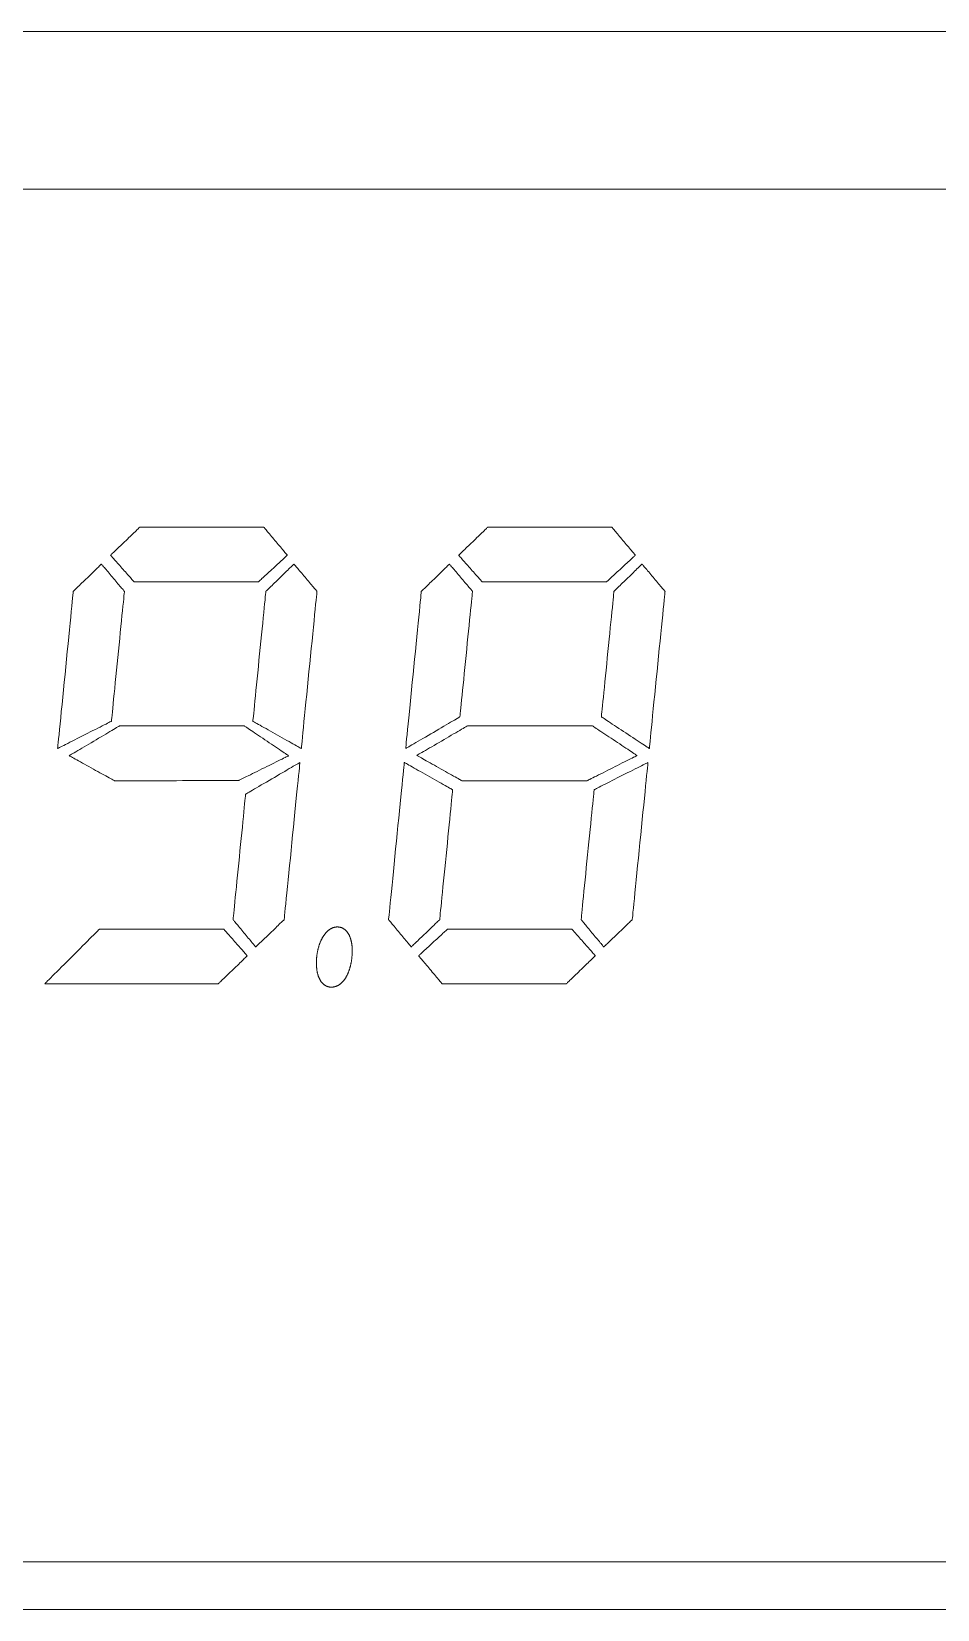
# Model space of a CAD drawing. Header units: millimetres. Extents: x -297 to 297, y -210 to 210.
# Drawn here: x -52.56 to -33.51, y -65.46 to -32.28 of the extents above; entities that cross this region are included whole.
import ezdxf

# ---------------------------------------------------------------- set-up
doc = ezdxf.new("R2010")
doc.units = ezdxf.units.MM
doc.layers.add('ASM0004_ASM_DXF_CONTINUOUS_LINE', color=7, linetype='Continuous', lineweight=18)
doc.layers.add('LAYER_1', color=7, linetype='Continuous', lineweight=18)

msp = doc.modelspace()

# ---------------------------------------------------------------- linework, layer by layer
at = {"layer": 'ASM0004_ASM_DXF_CONTINUOUS_LINE', "color": 7, "linetype": 'Continuous'}
for p, q in [((73.795, -32.275), (-69.205, -32.275)), ((-65.405, -35.591), (69.995, -35.591)), ((66.795, -64.465), (-62.205, -64.465)), ((-62.205, -65.465), (66.795, -65.465))]:
    msp.add_line(p, q, dxfattribs=at)
at = {"layer": 'LAYER_1', "color": 7}
for points in [[(-47.183, -43.29), (-47.185, -43.291), (-47.191, -43.296), (-47.2, -43.305), (-47.211, -43.316), (-47.226, -43.329), (-47.244, -43.345), (-47.264, -43.364), (-47.285, -43.384), (-47.309, -43.406), (-47.334, -43.429), (-47.361, -43.454), (-47.389, -43.48), (-47.418, -43.506), (-47.447, -43.533), (-47.476, -43.56), (-47.506, -43.588), (-47.535, -43.615), (-47.564, -43.642), (-47.593, -43.668), (-47.62, -43.693), (-47.646, -43.718), (-47.671, -43.741), (-47.694, -43.762), (-47.716, -43.782), (-47.735, -43.799), (-47.751, -43.815), (-47.765, -43.827), (-47.776, -43.838), (-47.784, -43.845), (-47.788, -43.849), (-47.79, -43.85), (-47.803, -43.85), (-47.832, -43.85), (-47.875, -43.85), (-47.931, -43.85), (-47.999, -43.85), (-48.078, -43.85), (-48.166, -43.85), (-48.264, -43.85), (-48.369, -43.85), (-48.48, -43.85), (-48.597, -43.85), (-48.718, -43.85), (-48.843, -43.85), (-48.969, -43.85), (-49.097, -43.85), (-49.225, -43.85), (-49.352, -43.85), (-49.476, -43.85), (-49.597, -43.85), (-49.714, -43.85), (-49.826, -43.85), (-49.931, -43.85), (-50.028, -43.85), (-50.117, -43.85), (-50.195, -43.85), (-50.263, -43.85), (-50.319, -43.85), (-50.362, -43.85), (-50.391, -43.85), (-50.404, -43.85), (-50.406, -43.849), (-50.409, -43.845), (-50.416, -43.838), (-50.425, -43.827), (-50.436, -43.815), (-50.45, -43.799), (-50.465, -43.782), (-50.482, -43.762), (-50.501, -43.741), (-50.522, -43.718), (-50.543, -43.693), (-50.565, -43.668), (-50.588, -43.642), (-50.612, -43.615), (-50.636, -43.588), (-50.66, -43.56), (-50.684, -43.533), (-50.708, -43.506), (-50.732, -43.48), (-50.754, -43.454), (-50.776, -43.429), (-50.797, -43.406), (-50.816, -43.384), (-50.834, -43.364), (-50.85, -43.345), (-50.864, -43.329), (-50.876, -43.316), (-50.886, -43.305), (-50.893, -43.296), (-50.898, -43.291), (-50.899, -43.29), (-50.897, -43.288), (-50.892, -43.282), (-50.883, -43.274), (-50.871, -43.262), (-50.856, -43.248), (-50.838, -43.231), (-50.819, -43.212), (-50.797, -43.191), (-50.773, -43.168), (-50.747, -43.143), (-50.721, -43.117), (-50.693, -43.09), (-50.664, -43.063), (-50.635, -43.034), (-50.605, -43.006), (-50.575, -42.977), (-50.546, -42.949), (-50.516, -42.92), (-50.488, -42.893), (-50.46, -42.866), (-50.434, -42.841), (-50.409, -42.817), (-50.386, -42.795), (-50.365, -42.774), (-50.345, -42.756), (-50.329, -42.74), (-50.315, -42.726), (-50.304, -42.715), (-50.296, -42.708), (-50.292, -42.704), (-50.29, -42.703), (-50.276, -42.703), (-50.248, -42.703), (-50.205, -42.703), (-50.149, -42.703), (-50.081, -42.703), (-50.002, -42.703), (-49.913, -42.703), (-49.816, -42.703), (-49.711, -42.703), (-49.6, -42.703), (-49.483, -42.703), (-49.362, -42.703), (-49.237, -42.703), (-49.11, -42.703), (-48.983, -42.703), (-48.855, -42.703), (-48.728, -42.703), (-48.604, -42.703), (-48.482, -42.703), (-48.365, -42.703), (-48.254, -42.703), (-48.149, -42.703), (-48.052, -42.703), (-47.963, -42.703), (-47.884, -42.703), (-47.816, -42.703), (-47.761, -42.703), (-47.718, -42.703), (-47.689, -42.703), (-47.675, -42.703), (-47.674, -42.704), (-47.67, -42.708), (-47.664, -42.715), (-47.655, -42.726), (-47.644, -42.74), (-47.63, -42.756), (-47.615, -42.774), (-47.598, -42.795), (-47.579, -42.817), (-47.559, -42.841), (-47.538, -42.866), (-47.515, -42.893), (-47.492, -42.92), (-47.469, -42.949), (-47.445, -42.977), (-47.421, -43.006), (-47.397, -43.034), (-47.373, -43.063), (-47.35, -43.09), (-47.328, -43.117), (-47.306, -43.143), (-47.285, -43.168), (-47.266, -43.191), (-47.248, -43.212), (-47.232, -43.231), (-47.218, -43.248), (-47.206, -43.262), (-47.196, -43.274), (-47.189, -43.282), (-47.185, -43.288)], [(-39.864, -43.29), (-39.866, -43.291), (-39.871, -43.296), (-39.88, -43.305), (-39.892, -43.316), (-39.907, -43.329), (-39.924, -43.345), (-39.944, -43.364), (-39.966, -43.384), (-39.99, -43.406), (-40.015, -43.429), (-40.042, -43.454), (-40.069, -43.48), (-40.098, -43.506), (-40.127, -43.533), (-40.157, -43.56), (-40.186, -43.588), (-40.216, -43.615), (-40.245, -43.642), (-40.273, -43.668), (-40.301, -43.693), (-40.327, -43.718), (-40.352, -43.741), (-40.375, -43.762), (-40.396, -43.782), (-40.415, -43.799), (-40.432, -43.815), (-40.446, -43.827), (-40.457, -43.838), (-40.464, -43.845), (-40.469, -43.849), (-40.47, -43.85), (-40.484, -43.85), (-40.513, -43.85), (-40.556, -43.85), (-40.611, -43.85), (-40.679, -43.85), (-40.758, -43.85), (-40.847, -43.85), (-40.944, -43.85), (-41.049, -43.85), (-41.16, -43.85), (-41.277, -43.85), (-41.399, -43.85), (-41.523, -43.85), (-41.65, -43.85), (-41.778, -43.85), (-41.905, -43.85), (-42.032, -43.85), (-42.157, -43.85), (-42.278, -43.85), (-42.395, -43.85), (-42.506, -43.85), (-42.611, -43.85), (-42.708, -43.85), (-42.797, -43.85), (-42.876, -43.85), (-42.944, -43.85), (-43, -43.85), (-43.043, -43.85), (-43.071, -43.85), (-43.085, -43.85), (-43.086, -43.849), (-43.09, -43.845), (-43.096, -43.838), (-43.105, -43.827), (-43.117, -43.815), (-43.13, -43.799), (-43.146, -43.782), (-43.163, -43.762), (-43.182, -43.741), (-43.202, -43.718), (-43.223, -43.693), (-43.246, -43.668), (-43.269, -43.642), (-43.293, -43.615), (-43.317, -43.588), (-43.341, -43.56), (-43.365, -43.533), (-43.389, -43.506), (-43.412, -43.48), (-43.435, -43.454), (-43.456, -43.429), (-43.477, -43.406), (-43.496, -43.384), (-43.514, -43.364), (-43.53, -43.345), (-43.545, -43.329), (-43.557, -43.316), (-43.566, -43.305), (-43.574, -43.296), (-43.578, -43.291), (-43.58, -43.29), (-43.578, -43.288), (-43.572, -43.282), (-43.563, -43.274), (-43.551, -43.262), (-43.536, -43.248), (-43.519, -43.231), (-43.499, -43.212), (-43.477, -43.191), (-43.453, -43.168), (-43.428, -43.143), (-43.401, -43.117), (-43.373, -43.09), (-43.344, -43.063), (-43.315, -43.034), (-43.285, -43.006), (-43.256, -42.977), (-43.226, -42.949), (-43.197, -42.92), (-43.168, -42.893), (-43.141, -42.866), (-43.115, -42.841), (-43.09, -42.817), (-43.066, -42.795), (-43.045, -42.774), (-43.026, -42.756), (-43.009, -42.74), (-42.995, -42.726), (-42.984, -42.715), (-42.976, -42.708), (-42.972, -42.704), (-42.97, -42.703), (-42.957, -42.703), (-42.928, -42.703), (-42.885, -42.703), (-42.829, -42.703), (-42.761, -42.703), (-42.683, -42.703), (-42.594, -42.703), (-42.497, -42.703), (-42.392, -42.703), (-42.28, -42.703), (-42.163, -42.703), (-42.042, -42.703), (-41.918, -42.703), (-41.791, -42.703), (-41.663, -42.703), (-41.535, -42.703), (-41.409, -42.703), (-41.284, -42.703), (-41.163, -42.703), (-41.046, -42.703), (-40.935, -42.703), (-40.83, -42.703), (-40.732, -42.703), (-40.644, -42.703), (-40.565, -42.703), (-40.497, -42.703), (-40.441, -42.703), (-40.398, -42.703), (-40.369, -42.703), (-40.356, -42.703), (-40.354, -42.704), (-40.351, -42.708), (-40.345, -42.715), (-40.336, -42.726), (-40.324, -42.74), (-40.311, -42.756), (-40.295, -42.774), (-40.278, -42.795), (-40.26, -42.817), (-40.239, -42.841), (-40.218, -42.866), (-40.196, -42.893), (-40.173, -42.92), (-40.149, -42.949), (-40.125, -42.977), (-40.101, -43.006), (-40.077, -43.034), (-40.054, -43.063), (-40.031, -43.09), (-40.008, -43.117), (-39.986, -43.143), (-39.966, -43.168), (-39.947, -43.191), (-39.929, -43.212), (-39.913, -43.231), (-39.899, -43.248), (-39.887, -43.262), (-39.877, -43.274), (-39.87, -43.282), (-39.865, -43.288)], [(-50.882, -46.783), (-50.885, -46.785), (-50.896, -46.79), (-50.912, -46.798), (-50.935, -46.81), (-50.963, -46.824), (-50.996, -46.841), (-51.034, -46.86), (-51.075, -46.881), (-51.12, -46.904), (-51.168, -46.928), (-51.219, -46.954), (-51.271, -46.98), (-51.326, -47.008), (-51.381, -47.035), (-51.436, -47.064), (-51.492, -47.092), (-51.548, -47.12), (-51.602, -47.148), (-51.655, -47.175), (-51.707, -47.201), (-51.756, -47.225), (-51.802, -47.249), (-51.845, -47.271), (-51.884, -47.29), (-51.919, -47.308), (-51.949, -47.323), (-51.974, -47.336), (-51.994, -47.346), (-52.007, -47.352), (-52.013, -47.356), (-52.013, -47.352), (-52.011, -47.329), (-52.007, -47.288), (-52.001, -47.228), (-51.993, -47.152), (-51.984, -47.061), (-51.974, -46.956), (-51.962, -46.839), (-51.949, -46.712), (-51.936, -46.575), (-51.921, -46.43), (-51.906, -46.279), (-51.89, -46.123), (-51.875, -45.963), (-51.858, -45.801), (-51.842, -45.638), (-51.826, -45.475), (-51.81, -45.314), (-51.794, -45.157), (-51.779, -45.005), (-51.764, -44.859), (-51.75, -44.72), (-51.738, -44.591), (-51.726, -44.472), (-51.715, -44.365), (-51.706, -44.271), (-51.698, -44.192), (-51.691, -44.128), (-51.687, -44.083), (-51.684, -44.056), (-51.683, -44.049), (-51.681, -44.047), (-51.675, -44.041), (-51.665, -44.032), (-51.653, -44.02), (-51.638, -44.005), (-51.62, -43.988), (-51.6, -43.968), (-51.578, -43.947), (-51.554, -43.924), (-51.529, -43.899), (-51.502, -43.873), (-51.474, -43.847), (-51.446, -43.819), (-51.417, -43.791), (-51.388, -43.763), (-51.359, -43.735), (-51.33, -43.707), (-51.302, -43.679), (-51.274, -43.652), (-51.248, -43.627), (-51.222, -43.602), (-51.199, -43.579), (-51.177, -43.557), (-51.157, -43.538), (-51.139, -43.521), (-51.124, -43.506), (-51.111, -43.494), (-51.102, -43.485), (-51.096, -43.479), (-51.093, -43.476), (-51.092, -43.477), (-51.088, -43.482), (-51.081, -43.49), (-51.072, -43.501), (-51.061, -43.515), (-51.047, -43.531), (-51.031, -43.549), (-51.014, -43.57), (-50.995, -43.593), (-50.974, -43.617), (-50.953, -43.642), (-50.931, -43.668), (-50.908, -43.696), (-50.884, -43.723), (-50.86, -43.752), (-50.836, -43.78), (-50.813, -43.808), (-50.789, -43.836), (-50.766, -43.863), (-50.744, -43.889), (-50.723, -43.914), (-50.703, -43.938), (-50.684, -43.96), (-50.667, -43.98), (-50.652, -43.998), (-50.638, -44.014), (-50.627, -44.027), (-50.619, -44.038), (-50.612, -44.045), (-50.609, -44.049), (-50.609, -44.051), (-50.61, -44.066), (-50.613, -44.098), (-50.618, -44.144), (-50.624, -44.205), (-50.631, -44.278), (-50.64, -44.362), (-50.649, -44.457), (-50.66, -44.56), (-50.671, -44.672), (-50.683, -44.79), (-50.695, -44.914), (-50.708, -45.043), (-50.721, -45.174), (-50.734, -45.308), (-50.748, -45.443), (-50.761, -45.578), (-50.774, -45.711), (-50.788, -45.841), (-50.8, -45.968), (-50.812, -46.09), (-50.824, -46.206), (-50.835, -46.314), (-50.845, -46.415), (-50.854, -46.505), (-50.862, -46.585), (-50.869, -46.653), (-50.874, -46.708), (-50.878, -46.749), (-50.881, -46.774)], [(-46.889, -47.356), (-46.893, -47.354), (-46.902, -47.349), (-46.917, -47.34), (-46.938, -47.329), (-46.963, -47.315), (-46.993, -47.298), (-47.026, -47.279), (-47.064, -47.258), (-47.104, -47.235), (-47.147, -47.211), (-47.193, -47.185), (-47.24, -47.159), (-47.289, -47.131), (-47.338, -47.103), (-47.388, -47.075), (-47.438, -47.047), (-47.488, -47.019), (-47.537, -46.991), (-47.585, -46.964), (-47.631, -46.938), (-47.675, -46.913), (-47.717, -46.89), (-47.756, -46.868), (-47.791, -46.848), (-47.822, -46.831), (-47.849, -46.815), (-47.872, -46.803), (-47.889, -46.793), (-47.901, -46.786), (-47.907, -46.783), (-47.907, -46.78), (-47.905, -46.761), (-47.901, -46.726), (-47.896, -46.677), (-47.89, -46.614), (-47.883, -46.539), (-47.874, -46.452), (-47.864, -46.356), (-47.854, -46.25), (-47.843, -46.137), (-47.831, -46.018), (-47.818, -45.893), (-47.805, -45.763), (-47.792, -45.631), (-47.779, -45.497), (-47.765, -45.362), (-47.752, -45.228), (-47.738, -45.095), (-47.726, -44.965), (-47.713, -44.839), (-47.701, -44.718), (-47.689, -44.604), (-47.679, -44.497), (-47.669, -44.399), (-47.66, -44.31), (-47.652, -44.232), (-47.646, -44.167), (-47.641, -44.115), (-47.637, -44.077), (-47.635, -44.055), (-47.634, -44.049), (-47.631, -44.047), (-47.625, -44.041), (-47.616, -44.032), (-47.603, -44.02), (-47.588, -44.005), (-47.57, -43.988), (-47.55, -43.968), (-47.528, -43.947), (-47.505, -43.924), (-47.479, -43.899), (-47.453, -43.873), (-47.425, -43.847), (-47.397, -43.819), (-47.368, -43.791), (-47.339, -43.763), (-47.31, -43.735), (-47.281, -43.707), (-47.253, -43.679), (-47.225, -43.652), (-47.198, -43.627), (-47.173, -43.602), (-47.149, -43.579), (-47.127, -43.557), (-47.107, -43.538), (-47.089, -43.521), (-47.074, -43.506), (-47.062, -43.494), (-47.052, -43.485), (-47.046, -43.479), (-47.044, -43.476), (-47.043, -43.477), (-47.039, -43.482), (-47.032, -43.49), (-47.023, -43.501), (-47.011, -43.515), (-46.997, -43.531), (-46.982, -43.549), (-46.964, -43.57), (-46.945, -43.593), (-46.925, -43.617), (-46.904, -43.642), (-46.881, -43.668), (-46.858, -43.696), (-46.835, -43.723), (-46.811, -43.752), (-46.787, -43.78), (-46.763, -43.808), (-46.74, -43.836), (-46.717, -43.863), (-46.695, -43.889), (-46.674, -43.914), (-46.654, -43.938), (-46.635, -43.96), (-46.618, -43.98), (-46.602, -43.998), (-46.589, -44.014), (-46.578, -44.027), (-46.569, -44.038), (-46.563, -44.045), (-46.56, -44.049), (-46.559, -44.051), (-46.561, -44.07), (-46.565, -44.108), (-46.571, -44.164), (-46.578, -44.237), (-46.587, -44.325), (-46.597, -44.427), (-46.608, -44.542), (-46.621, -44.667), (-46.634, -44.802), (-46.649, -44.946), (-46.664, -45.096), (-46.679, -45.251), (-46.695, -45.41), (-46.711, -45.572), (-46.728, -45.735), (-46.744, -45.898), (-46.76, -46.059), (-46.776, -46.217), (-46.791, -46.371), (-46.806, -46.518), (-46.82, -46.658), (-46.833, -46.79), (-46.845, -46.911), (-46.856, -47.02), (-46.866, -47.117), (-46.874, -47.199), (-46.88, -47.266), (-46.885, -47.315), (-46.888, -47.346)], [(-43.553, -46.689), (-43.556, -46.692), (-43.567, -46.698), (-43.584, -46.708), (-43.607, -46.721), (-43.635, -46.738), (-43.668, -46.757), (-43.706, -46.779), (-43.748, -46.804), (-43.794, -46.83), (-43.842, -46.858), (-43.893, -46.888), (-43.946, -46.919), (-44, -46.951), (-44.056, -46.983), (-44.112, -47.016), (-44.168, -47.049), (-44.224, -47.082), (-44.279, -47.114), (-44.333, -47.145), (-44.385, -47.175), (-44.434, -47.204), (-44.481, -47.231), (-44.524, -47.257), (-44.564, -47.28), (-44.599, -47.3), (-44.629, -47.318), (-44.655, -47.333), (-44.674, -47.344), (-44.687, -47.352), (-44.694, -47.356), (-44.694, -47.352), (-44.691, -47.329), (-44.687, -47.288), (-44.681, -47.228), (-44.674, -47.152), (-44.665, -47.061), (-44.654, -46.956), (-44.643, -46.839), (-44.63, -46.712), (-44.616, -46.575), (-44.602, -46.43), (-44.587, -46.279), (-44.571, -46.123), (-44.555, -45.963), (-44.539, -45.801), (-44.523, -45.638), (-44.506, -45.475), (-44.49, -45.314), (-44.475, -45.157), (-44.459, -45.005), (-44.445, -44.859), (-44.431, -44.72), (-44.418, -44.591), (-44.406, -44.472), (-44.395, -44.365), (-44.386, -44.271), (-44.378, -44.192), (-44.372, -44.128), (-44.367, -44.083), (-44.365, -44.056), (-44.364, -44.049), (-44.361, -44.047), (-44.355, -44.041), (-44.346, -44.032), (-44.333, -44.02), (-44.318, -44.005), (-44.3, -43.988), (-44.28, -43.968), (-44.258, -43.947), (-44.234, -43.924), (-44.209, -43.899), (-44.183, -43.873), (-44.155, -43.847), (-44.127, -43.819), (-44.098, -43.791), (-44.069, -43.763), (-44.04, -43.735), (-44.011, -43.707), (-43.982, -43.679), (-43.955, -43.652), (-43.928, -43.627), (-43.903, -43.602), (-43.879, -43.579), (-43.857, -43.557), (-43.837, -43.538), (-43.819, -43.521), (-43.804, -43.506), (-43.792, -43.494), (-43.782, -43.485), (-43.776, -43.479), (-43.774, -43.476), (-43.772, -43.477), (-43.769, -43.482), (-43.762, -43.49), (-43.753, -43.501), (-43.741, -43.515), (-43.727, -43.531), (-43.712, -43.549), (-43.694, -43.57), (-43.675, -43.593), (-43.655, -43.617), (-43.633, -43.642), (-43.611, -43.668), (-43.588, -43.696), (-43.565, -43.723), (-43.541, -43.752), (-43.517, -43.78), (-43.493, -43.808), (-43.47, -43.836), (-43.447, -43.863), (-43.425, -43.889), (-43.403, -43.914), (-43.383, -43.938), (-43.365, -43.96), (-43.348, -43.98), (-43.332, -43.998), (-43.319, -44.014), (-43.308, -44.027), (-43.299, -44.038), (-43.293, -44.045), (-43.29, -44.049), (-43.289, -44.051), (-43.291, -44.066), (-43.294, -44.096), (-43.298, -44.141), (-43.304, -44.199), (-43.311, -44.27), (-43.319, -44.351), (-43.328, -44.443), (-43.338, -44.543), (-43.349, -44.651), (-43.36, -44.765), (-43.372, -44.885), (-43.385, -45.009), (-43.398, -45.136), (-43.41, -45.265), (-43.423, -45.396), (-43.436, -45.525), (-43.449, -45.654), (-43.462, -45.78), (-43.474, -45.903), (-43.486, -46.02), (-43.497, -46.132), (-43.507, -46.237), (-43.517, -46.334), (-43.526, -46.421), (-43.534, -46.499), (-43.54, -46.564), (-43.545, -46.617), (-43.549, -46.657), (-43.552, -46.681)], [(-39.57, -47.356), (-39.573, -47.354), (-39.582, -47.348), (-39.597, -47.338), (-39.618, -47.324), (-39.643, -47.308), (-39.672, -47.288), (-39.706, -47.266), (-39.743, -47.242), (-39.783, -47.215), (-39.825, -47.187), (-39.87, -47.157), (-39.917, -47.126), (-39.965, -47.095), (-40.015, -47.062), (-40.064, -47.029), (-40.114, -46.996), (-40.163, -46.964), (-40.212, -46.932), (-40.259, -46.9), (-40.305, -46.87), (-40.349, -46.841), (-40.39, -46.814), (-40.428, -46.789), (-40.463, -46.766), (-40.494, -46.745), (-40.521, -46.727), (-40.543, -46.713), (-40.56, -46.701), (-40.572, -46.694), (-40.578, -46.69), (-40.578, -46.686), (-40.576, -46.668), (-40.573, -46.635), (-40.568, -46.587), (-40.562, -46.526), (-40.555, -46.454), (-40.546, -46.37), (-40.537, -46.277), (-40.527, -46.175), (-40.516, -46.066), (-40.504, -45.95), (-40.492, -45.83), (-40.48, -45.705), (-40.467, -45.577), (-40.454, -45.448), (-40.441, -45.317), (-40.428, -45.188), (-40.415, -45.059), (-40.403, -44.934), (-40.391, -44.812), (-40.379, -44.696), (-40.368, -44.585), (-40.358, -44.482), (-40.348, -44.387), (-40.34, -44.301), (-40.332, -44.226), (-40.326, -44.163), (-40.321, -44.113), (-40.317, -44.076), (-40.315, -44.055), (-40.314, -44.049), (-40.312, -44.047), (-40.306, -44.041), (-40.296, -44.032), (-40.284, -44.02), (-40.269, -44.005), (-40.251, -43.988), (-40.231, -43.968), (-40.209, -43.947), (-40.185, -43.924), (-40.16, -43.899), (-40.133, -43.873), (-40.106, -43.847), (-40.077, -43.819), (-40.048, -43.791), (-40.019, -43.763), (-39.99, -43.735), (-39.961, -43.707), (-39.933, -43.679), (-39.905, -43.652), (-39.879, -43.627), (-39.854, -43.602), (-39.83, -43.579), (-39.808, -43.557), (-39.788, -43.538), (-39.77, -43.521), (-39.755, -43.506), (-39.742, -43.494), (-39.733, -43.485), (-39.727, -43.479), (-39.724, -43.476), (-39.723, -43.477), (-39.719, -43.482), (-39.712, -43.49), (-39.703, -43.501), (-39.692, -43.515), (-39.678, -43.531), (-39.662, -43.549), (-39.645, -43.57), (-39.626, -43.593), (-39.606, -43.617), (-39.584, -43.642), (-39.562, -43.668), (-39.539, -43.696), (-39.515, -43.723), (-39.491, -43.752), (-39.468, -43.78), (-39.444, -43.808), (-39.42, -43.836), (-39.397, -43.863), (-39.375, -43.889), (-39.354, -43.914), (-39.334, -43.938), (-39.315, -43.96), (-39.298, -43.98), (-39.283, -43.998), (-39.27, -44.014), (-39.259, -44.027), (-39.25, -44.038), (-39.244, -44.045), (-39.24, -44.049), (-39.24, -44.051), (-39.242, -44.07), (-39.246, -44.108), (-39.251, -44.164), (-39.258, -44.237), (-39.267, -44.325), (-39.277, -44.427), (-39.289, -44.542), (-39.301, -44.667), (-39.315, -44.802), (-39.329, -44.946), (-39.344, -45.096), (-39.36, -45.251), (-39.376, -45.41), (-39.392, -45.572), (-39.408, -45.735), (-39.424, -45.898), (-39.44, -46.059), (-39.456, -46.217), (-39.472, -46.371), (-39.486, -46.518), (-39.5, -46.658), (-39.513, -46.79), (-39.525, -46.911), (-39.536, -47.02), (-39.546, -47.117), (-39.554, -47.199), (-39.561, -47.266), (-39.566, -47.315), (-39.569, -47.346)], [(-47.155, -47.509), (-47.158, -47.511), (-47.168, -47.516), (-47.183, -47.523), (-47.204, -47.534), (-47.23, -47.546), (-47.26, -47.561), (-47.294, -47.578), (-47.332, -47.597), (-47.374, -47.617), (-47.418, -47.639), (-47.464, -47.662), (-47.512, -47.686), (-47.562, -47.71), (-47.613, -47.736), (-47.664, -47.761), (-47.716, -47.786), (-47.767, -47.812), (-47.817, -47.836), (-47.867, -47.861), (-47.914, -47.884), (-47.96, -47.907), (-48.003, -47.928), (-48.043, -47.948), (-48.08, -47.966), (-48.113, -47.983), (-48.142, -47.997), (-48.166, -48.009), (-48.185, -48.018), (-48.199, -48.025), (-48.206, -48.029), (-48.209, -48.029), (-48.222, -48.029), (-48.251, -48.029), (-48.294, -48.03), (-48.349, -48.03), (-48.417, -48.03), (-48.496, -48.03), (-48.584, -48.03), (-48.681, -48.031), (-48.786, -48.031), (-48.897, -48.031), (-49.013, -48.031), (-49.134, -48.032), (-49.258, -48.032), (-49.385, -48.032), (-49.512, -48.033), (-49.64, -48.033), (-49.766, -48.033), (-49.89, -48.034), (-50.011, -48.034), (-50.128, -48.034), (-50.239, -48.035), (-50.343, -48.035), (-50.44, -48.035), (-50.529, -48.035), (-50.607, -48.035), (-50.675, -48.036), (-50.731, -48.036), (-50.773, -48.036), (-50.802, -48.036), (-50.816, -48.036), (-50.818, -48.035), (-50.825, -48.031), (-50.837, -48.025), (-50.854, -48.015), (-50.876, -48.003), (-50.902, -47.989), (-50.932, -47.972), (-50.965, -47.953), (-51.002, -47.933), (-51.041, -47.911), (-51.082, -47.889), (-51.125, -47.865), (-51.17, -47.84), (-51.215, -47.815), (-51.262, -47.789), (-51.308, -47.763), (-51.355, -47.737), (-51.401, -47.712), (-51.446, -47.687), (-51.489, -47.662), (-51.531, -47.639), (-51.571, -47.617), (-51.608, -47.596), (-51.643, -47.577), (-51.674, -47.56), (-51.701, -47.545), (-51.725, -47.532), (-51.743, -47.521), (-51.757, -47.514), (-51.766, -47.509), (-51.769, -47.507), (-51.766, -47.505), (-51.756, -47.499), (-51.74, -47.49), (-51.719, -47.478), (-51.693, -47.462), (-51.663, -47.444), (-51.628, -47.423), (-51.59, -47.401), (-51.548, -47.376), (-51.504, -47.35), (-51.457, -47.322), (-51.408, -47.293), (-51.358, -47.263), (-51.307, -47.233), (-51.255, -47.202), (-51.203, -47.171), (-51.151, -47.14), (-51.1, -47.11), (-51.051, -47.081), (-51.002, -47.052), (-50.956, -47.025), (-50.913, -46.999), (-50.872, -46.975), (-50.835, -46.953), (-50.802, -46.933), (-50.772, -46.915), (-50.748, -46.901), (-50.729, -46.89), (-50.715, -46.881), (-50.708, -46.877), (-50.705, -46.876), (-50.692, -46.876), (-50.663, -46.876), (-50.62, -46.876), (-50.564, -46.876), (-50.497, -46.876), (-50.418, -46.876), (-50.329, -46.876), (-50.232, -46.876), (-50.127, -46.876), (-50.016, -46.876), (-49.899, -46.876), (-49.778, -46.876), (-49.654, -46.876), (-49.527, -46.876), (-49.399, -46.876), (-49.272, -46.876), (-49.145, -46.876), (-49.021, -46.876), (-48.9, -46.876), (-48.783, -46.876), (-48.672, -46.876), (-48.567, -46.876), (-48.47, -46.876), (-48.381, -46.876), (-48.302, -46.876), (-48.235, -46.876), (-48.179, -46.876), (-48.136, -46.876), (-48.107, -46.876), (-48.094, -46.876), (-48.091, -46.877), (-48.085, -46.882), (-48.073, -46.89), (-48.056, -46.901), (-48.034, -46.916), (-48.008, -46.933), (-47.979, -46.953), (-47.946, -46.975), (-47.91, -46.999), (-47.872, -47.025), (-47.831, -47.053), (-47.789, -47.081), (-47.745, -47.111), (-47.7, -47.141), (-47.654, -47.172), (-47.608, -47.203), (-47.563, -47.234), (-47.518, -47.264), (-47.473, -47.294), (-47.43, -47.323), (-47.389, -47.351), (-47.35, -47.378), (-47.313, -47.403), (-47.279, -47.425), (-47.248, -47.446), (-47.221, -47.464), (-47.198, -47.48), (-47.18, -47.492), (-47.166, -47.502), (-47.158, -47.507)], [(-39.826, -47.503), (-39.83, -47.504), (-39.839, -47.509), (-39.855, -47.517), (-39.876, -47.528), (-39.902, -47.541), (-39.932, -47.556), (-39.967, -47.574), (-40.005, -47.593), (-40.047, -47.614), (-40.091, -47.636), (-40.138, -47.66), (-40.187, -47.685), (-40.237, -47.71), (-40.288, -47.736), (-40.34, -47.762), (-40.392, -47.788), (-40.443, -47.814), (-40.494, -47.84), (-40.544, -47.865), (-40.592, -47.889), (-40.638, -47.912), (-40.681, -47.934), (-40.722, -47.955), (-40.759, -47.973), (-40.792, -47.99), (-40.822, -48.005), (-40.846, -48.017), (-40.865, -48.027), (-40.879, -48.034), (-40.886, -48.037), (-40.889, -48.038), (-40.902, -48.038), (-40.931, -48.038), (-40.974, -48.038), (-41.03, -48.038), (-41.098, -48.038), (-41.177, -48.038), (-41.265, -48.038), (-41.362, -48.038), (-41.467, -48.038), (-41.579, -48.038), (-41.696, -48.038), (-41.817, -48.038), (-41.941, -48.038), (-42.068, -48.038), (-42.196, -48.038), (-42.324, -48.038), (-42.45, -48.038), (-42.575, -48.038), (-42.696, -48.038), (-42.813, -48.038), (-42.925, -48.038), (-43.029, -48.038), (-43.127, -48.038), (-43.215, -48.038), (-43.294, -48.038), (-43.362, -48.038), (-43.418, -48.038), (-43.461, -48.038), (-43.49, -48.038), (-43.503, -48.038), (-43.505, -48.037), (-43.512, -48.034), (-43.524, -48.027), (-43.542, -48.017), (-43.564, -48.005), (-43.59, -47.99), (-43.62, -47.973), (-43.653, -47.954), (-43.69, -47.934), (-43.729, -47.912), (-43.77, -47.888), (-43.813, -47.864), (-43.858, -47.839), (-43.904, -47.813), (-43.95, -47.787), (-43.997, -47.761), (-44.043, -47.734), (-44.089, -47.708), (-44.134, -47.683), (-44.178, -47.658), (-44.22, -47.635), (-44.26, -47.612), (-44.298, -47.591), (-44.332, -47.572), (-44.363, -47.554), (-44.391, -47.539), (-44.414, -47.526), (-44.433, -47.515), (-44.447, -47.507), (-44.456, -47.502), (-44.459, -47.501), (-44.455, -47.499), (-44.445, -47.493), (-44.43, -47.484), (-44.409, -47.471), (-44.382, -47.456), (-44.352, -47.438), (-44.317, -47.418), (-44.278, -47.395), (-44.236, -47.371), (-44.191, -47.345), (-44.144, -47.317), (-44.095, -47.289), (-44.045, -47.259), (-43.993, -47.229), (-43.941, -47.198), (-43.888, -47.168), (-43.836, -47.138), (-43.785, -47.108), (-43.735, -47.078), (-43.686, -47.05), (-43.64, -47.023), (-43.596, -46.998), (-43.555, -46.974), (-43.518, -46.952), (-43.484, -46.932), (-43.455, -46.915), (-43.43, -46.901), (-43.411, -46.889), (-43.397, -46.881), (-43.39, -46.877), (-43.387, -46.876), (-43.374, -46.876), (-43.345, -46.876), (-43.302, -46.876), (-43.246, -46.876), (-43.178, -46.876), (-43.099, -46.876), (-43.011, -46.876), (-42.913, -46.876), (-42.809, -46.876), (-42.697, -46.876), (-42.58, -46.876), (-42.459, -46.876), (-42.334, -46.876), (-42.208, -46.876), (-42.08, -46.876), (-41.952, -46.876), (-41.825, -46.876), (-41.701, -46.876), (-41.58, -46.876), (-41.463, -46.876), (-41.351, -46.876), (-41.246, -46.876), (-41.149, -46.876), (-41.061, -46.876), (-40.982, -46.876), (-40.914, -46.876), (-40.858, -46.876), (-40.815, -46.876), (-40.786, -46.876), (-40.773, -46.876), (-40.771, -46.877), (-40.764, -46.881), (-40.752, -46.889), (-40.735, -46.901), (-40.713, -46.915), (-40.687, -46.932), (-40.657, -46.952), (-40.624, -46.974), (-40.588, -46.998), (-40.549, -47.024), (-40.508, -47.051), (-40.465, -47.079), (-40.421, -47.109), (-40.376, -47.139), (-40.33, -47.169), (-40.284, -47.2), (-40.238, -47.23), (-40.192, -47.26), (-40.147, -47.29), (-40.104, -47.319), (-40.062, -47.346), (-40.023, -47.372), (-39.986, -47.397), (-39.952, -47.42), (-39.921, -47.44), (-39.893, -47.458), (-39.87, -47.474), (-39.852, -47.486), (-39.838, -47.495), (-39.829, -47.501)], [(-47.249, -50.956), (-47.251, -50.958), (-47.256, -50.963), (-47.265, -50.972), (-47.277, -50.983), (-47.292, -50.997), (-47.31, -51.014), (-47.33, -51.033), (-47.352, -51.054), (-47.375, -51.077), (-47.401, -51.101), (-47.427, -51.127), (-47.455, -51.153), (-47.484, -51.181), (-47.513, -51.209), (-47.542, -51.237), (-47.572, -51.265), (-47.601, -51.293), (-47.63, -51.321), (-47.658, -51.348), (-47.686, -51.374), (-47.711, -51.399), (-47.736, -51.422), (-47.759, -51.444), (-47.779, -51.464), (-47.798, -51.481), (-47.814, -51.497), (-47.827, -51.509), (-47.837, -51.519), (-47.844, -51.526), (-47.848, -51.529), (-47.848, -51.529), (-47.852, -51.525), (-47.858, -51.517), (-47.866, -51.507), (-47.877, -51.494), (-47.89, -51.478), (-47.905, -51.46), (-47.922, -51.44), (-47.941, -51.418), (-47.96, -51.394), (-47.981, -51.369), (-48.003, -51.342), (-48.025, -51.315), (-48.048, -51.288), (-48.072, -51.26), (-48.095, -51.231), (-48.119, -51.203), (-48.142, -51.175), (-48.164, -51.148), (-48.186, -51.122), (-48.207, -51.096), (-48.227, -51.072), (-48.246, -51.05), (-48.263, -51.029), (-48.278, -51.011), (-48.292, -50.994), (-48.303, -50.981), (-48.312, -50.97), (-48.319, -50.962), (-48.323, -50.957), (-48.324, -50.956), (-48.323, -50.944), (-48.32, -50.916), (-48.316, -50.874), (-48.31, -50.819), (-48.303, -50.751), (-48.295, -50.671), (-48.286, -50.582), (-48.277, -50.483), (-48.266, -50.377), (-48.255, -50.264), (-48.243, -50.145), (-48.23, -50.022), (-48.218, -49.895), (-48.205, -49.766), (-48.192, -49.636), (-48.179, -49.506), (-48.166, -49.377), (-48.153, -49.25), (-48.141, -49.127), (-48.129, -49.008), (-48.118, -48.895), (-48.107, -48.789), (-48.098, -48.69), (-48.089, -48.601), (-48.081, -48.521), (-48.074, -48.453), (-48.068, -48.398), (-48.064, -48.355), (-48.061, -48.328), (-48.06, -48.316), (-48.058, -48.315), (-48.049, -48.309), (-48.033, -48.3), (-48.011, -48.287), (-47.984, -48.271), (-47.951, -48.252), (-47.914, -48.231), (-47.873, -48.207), (-47.829, -48.181), (-47.781, -48.153), (-47.73, -48.123), (-47.678, -48.093), (-47.623, -48.061), (-47.568, -48.029), (-47.512, -47.996), (-47.456, -47.963), (-47.4, -47.93), (-47.344, -47.898), (-47.29, -47.867), (-47.238, -47.836), (-47.188, -47.807), (-47.141, -47.779), (-47.097, -47.754), (-47.057, -47.73), (-47.021, -47.709), (-46.989, -47.691), (-46.963, -47.675), (-46.942, -47.663), (-46.928, -47.655), (-46.92, -47.65), (-46.919, -47.651), (-46.921, -47.67), (-46.925, -47.708), (-46.93, -47.764), (-46.937, -47.837), (-46.946, -47.925), (-46.956, -48.027), (-46.968, -48.142), (-46.98, -48.267), (-46.994, -48.402), (-47.008, -48.546), (-47.023, -48.696), (-47.039, -48.851), (-47.055, -49.01), (-47.071, -49.172), (-47.087, -49.335), (-47.103, -49.498), (-47.119, -49.659), (-47.135, -49.817), (-47.151, -49.97), (-47.165, -50.118), (-47.179, -50.258), (-47.192, -50.389), (-47.204, -50.511), (-47.215, -50.62), (-47.225, -50.717), (-47.233, -50.799), (-47.24, -50.866), (-47.245, -50.915), (-47.248, -50.945)], [(-43.979, -50.956), (-43.981, -50.958), (-43.986, -50.963), (-43.995, -50.972), (-44.007, -50.983), (-44.022, -50.997), (-44.04, -51.014), (-44.059, -51.033), (-44.081, -51.054), (-44.105, -51.077), (-44.131, -51.101), (-44.157, -51.127), (-44.185, -51.153), (-44.214, -51.181), (-44.243, -51.209), (-44.272, -51.237), (-44.302, -51.265), (-44.331, -51.293), (-44.36, -51.321), (-44.388, -51.348), (-44.415, -51.374), (-44.441, -51.399), (-44.466, -51.422), (-44.488, -51.444), (-44.509, -51.464), (-44.528, -51.481), (-44.544, -51.497), (-44.557, -51.509), (-44.567, -51.519), (-44.574, -51.526), (-44.577, -51.529), (-44.578, -51.529), (-44.581, -51.525), (-44.587, -51.517), (-44.596, -51.507), (-44.607, -51.494), (-44.62, -51.478), (-44.635, -51.46), (-44.652, -51.44), (-44.67, -51.418), (-44.69, -51.394), (-44.711, -51.369), (-44.733, -51.342), (-44.755, -51.315), (-44.778, -51.288), (-44.802, -51.26), (-44.825, -51.231), (-44.848, -51.203), (-44.872, -51.175), (-44.894, -51.148), (-44.916, -51.122), (-44.937, -51.096), (-44.957, -51.072), (-44.976, -51.05), (-44.993, -51.029), (-45.008, -51.011), (-45.022, -50.994), (-45.033, -50.981), (-45.042, -50.97), (-45.049, -50.962), (-45.053, -50.957), (-45.054, -50.955), (-45.052, -50.941), (-45.049, -50.906), (-45.043, -50.854), (-45.036, -50.784), (-45.028, -50.699), (-45.018, -50.599), (-45.007, -50.487), (-44.995, -50.364), (-44.981, -50.231), (-44.967, -50.089), (-44.952, -49.94), (-44.937, -49.786), (-44.921, -49.627), (-44.905, -49.466), (-44.889, -49.303), (-44.872, -49.14), (-44.856, -48.978), (-44.84, -48.82), (-44.825, -48.665), (-44.81, -48.516), (-44.796, -48.375), (-44.783, -48.241), (-44.77, -48.118), (-44.759, -48.006), (-44.749, -47.907), (-44.741, -47.821), (-44.734, -47.752), (-44.728, -47.699), (-44.725, -47.664), (-44.723, -47.65), (-44.721, -47.651), (-44.713, -47.655), (-44.699, -47.663), (-44.68, -47.674), (-44.655, -47.688), (-44.626, -47.704), (-44.593, -47.723), (-44.557, -47.743), (-44.517, -47.766), (-44.474, -47.79), (-44.429, -47.815), (-44.383, -47.841), (-44.334, -47.869), (-44.285, -47.897), (-44.235, -47.925), (-44.185, -47.953), (-44.135, -47.981), (-44.085, -48.009), (-44.037, -48.036), (-43.991, -48.062), (-43.946, -48.087), (-43.904, -48.111), (-43.865, -48.133), (-43.829, -48.153), (-43.797, -48.172), (-43.769, -48.187), (-43.745, -48.2), (-43.727, -48.211), (-43.714, -48.218), (-43.707, -48.222), (-43.706, -48.224), (-43.708, -48.24), (-43.711, -48.271), (-43.715, -48.318), (-43.721, -48.378), (-43.729, -48.451), (-43.737, -48.535), (-43.746, -48.63), (-43.757, -48.733), (-43.768, -48.845), (-43.78, -48.963), (-43.792, -49.088), (-43.805, -49.216), (-43.818, -49.348), (-43.832, -49.482), (-43.845, -49.616), (-43.858, -49.751), (-43.872, -49.884), (-43.885, -50.014), (-43.897, -50.141), (-43.91, -50.263), (-43.921, -50.379), (-43.932, -50.488), (-43.942, -50.588), (-43.951, -50.679), (-43.959, -50.758), (-43.966, -50.826), (-43.971, -50.881), (-43.975, -50.922), (-43.978, -50.947)], [(-39.929, -50.956), (-39.931, -50.958), (-39.937, -50.963), (-39.946, -50.972), (-39.958, -50.983), (-39.973, -50.997), (-39.99, -51.014), (-40.01, -51.033), (-40.032, -51.054), (-40.056, -51.077), (-40.081, -51.101), (-40.108, -51.127), (-40.136, -51.153), (-40.164, -51.181), (-40.194, -51.209), (-40.223, -51.237), (-40.253, -51.265), (-40.282, -51.293), (-40.311, -51.321), (-40.339, -51.348), (-40.366, -51.374), (-40.392, -51.399), (-40.416, -51.422), (-40.439, -51.444), (-40.46, -51.464), (-40.478, -51.481), (-40.494, -51.497), (-40.508, -51.509), (-40.518, -51.519), (-40.525, -51.526), (-40.528, -51.529), (-40.529, -51.529), (-40.532, -51.525), (-40.538, -51.517), (-40.547, -51.507), (-40.558, -51.494), (-40.571, -51.478), (-40.586, -51.46), (-40.603, -51.44), (-40.621, -51.418), (-40.641, -51.394), (-40.662, -51.369), (-40.683, -51.342), (-40.706, -51.315), (-40.729, -51.288), (-40.752, -51.26), (-40.776, -51.231), (-40.799, -51.203), (-40.822, -51.175), (-40.845, -51.148), (-40.867, -51.122), (-40.888, -51.096), (-40.908, -51.072), (-40.926, -51.05), (-40.943, -51.029), (-40.959, -51.011), (-40.972, -50.994), (-40.984, -50.981), (-40.993, -50.97), (-40.999, -50.962), (-41.003, -50.957), (-41.004, -50.956), (-41.003, -50.943), (-41, -50.915), (-40.996, -50.871), (-40.99, -50.814), (-40.983, -50.743), (-40.975, -50.661), (-40.966, -50.569), (-40.955, -50.467), (-40.944, -50.356), (-40.933, -50.239), (-40.92, -50.116), (-40.908, -49.989), (-40.895, -49.857), (-40.881, -49.724), (-40.868, -49.589), (-40.854, -49.455), (-40.841, -49.321), (-40.828, -49.19), (-40.815, -49.062), (-40.803, -48.939), (-40.791, -48.822), (-40.78, -48.712), (-40.77, -48.61), (-40.761, -48.517), (-40.753, -48.435), (-40.746, -48.365), (-40.74, -48.307), (-40.735, -48.264), (-40.733, -48.235), (-40.731, -48.223), (-40.729, -48.222), (-40.72, -48.217), (-40.704, -48.209), (-40.683, -48.198), (-40.656, -48.184), (-40.623, -48.168), (-40.587, -48.149), (-40.546, -48.129), (-40.502, -48.106), (-40.454, -48.082), (-40.404, -48.057), (-40.352, -48.031), (-40.298, -48.003), (-40.243, -47.976), (-40.188, -47.947), (-40.132, -47.919), (-40.076, -47.891), (-40.021, -47.863), (-39.968, -47.836), (-39.916, -47.81), (-39.867, -47.785), (-39.82, -47.761), (-39.776, -47.739), (-39.736, -47.719), (-39.7, -47.701), (-39.669, -47.685), (-39.643, -47.672), (-39.623, -47.661), (-39.608, -47.654), (-39.601, -47.65), (-39.599, -47.651), (-39.601, -47.67), (-39.605, -47.708), (-39.611, -47.764), (-39.618, -47.837), (-39.627, -47.925), (-39.637, -48.027), (-39.648, -48.142), (-39.661, -48.267), (-39.674, -48.402), (-39.689, -48.546), (-39.704, -48.696), (-39.719, -48.851), (-39.735, -49.01), (-39.751, -49.172), (-39.768, -49.335), (-39.784, -49.498), (-39.8, -49.659), (-39.816, -49.817), (-39.831, -49.97), (-39.846, -50.118), (-39.86, -50.258), (-39.873, -50.389), (-39.885, -50.511), (-39.896, -50.62), (-39.906, -50.717), (-39.914, -50.799), (-39.92, -50.866), (-39.925, -50.915), (-39.928, -50.945)], [(-46.258, -52.376), (-46.25, -52.376), (-46.243, -52.375), (-46.236, -52.375), (-46.229, -52.374), (-46.222, -52.373), (-46.215, -52.372), (-46.208, -52.371), (-46.201, -52.37), (-46.194, -52.369), (-46.187, -52.367), (-46.181, -52.365), (-46.174, -52.363), (-46.167, -52.361), (-46.161, -52.359), (-46.154, -52.357), (-46.148, -52.354), (-46.141, -52.351), (-46.135, -52.348), (-46.128, -52.345), (-46.122, -52.342), (-46.116, -52.339), (-46.11, -52.335), (-46.103, -52.332), (-46.097, -52.328), (-46.091, -52.324), (-46.085, -52.32), (-46.079, -52.315), (-46.073, -52.311), (-46.067, -52.306), (-46.061, -52.301), (-46.056, -52.296), (-46.05, -52.291), (-46.044, -52.286), (-46.038, -52.281), (-46.033, -52.275), (-46.027, -52.269), (-46.022, -52.264), (-46.016, -52.258), (-46.011, -52.252), (-46.006, -52.246), (-46, -52.239), (-45.995, -52.233), (-45.99, -52.226), (-45.985, -52.22), (-45.98, -52.213), (-45.975, -52.206), (-45.97, -52.199), (-45.965, -52.192), (-45.961, -52.185), (-45.956, -52.177), (-45.951, -52.17), (-45.947, -52.162), (-45.942, -52.154), (-45.938, -52.146), (-45.934, -52.138), (-45.929, -52.13), (-45.925, -52.122), (-45.921, -52.113), (-45.917, -52.105), (-45.913, -52.096), (-45.909, -52.087), (-45.905, -52.079), (-45.901, -52.069), (-45.898, -52.06), (-45.894, -52.051), (-45.89, -52.042), (-45.887, -52.032), (-45.884, -52.023), (-45.88, -52.013), (-45.877, -52.004), (-45.874, -51.994), (-45.871, -51.984), (-45.868, -51.974), (-45.865, -51.964), (-45.862, -51.954), (-45.859, -51.944), (-45.857, -51.933), (-45.854, -51.923), (-45.852, -51.912), (-45.849, -51.902), (-45.847, -51.891), (-45.845, -51.88), (-45.842, -51.869), (-45.84, -51.858), (-45.838, -51.847), (-45.836, -51.836), (-45.834, -51.824), (-45.833, -51.813), (-45.831, -51.801), (-45.829, -51.79), (-45.828, -51.778), (-45.826, -51.766), (-45.825, -51.754), (-45.824, -51.743), (-45.823, -51.73), (-45.822, -51.718), (-45.821, -51.706), (-45.82, -51.694), (-45.819, -51.683), (-45.819, -51.671), (-45.818, -51.659), (-45.818, -51.648), (-45.817, -51.637), (-45.817, -51.625), (-45.817, -51.614), (-45.817, -51.603), (-45.817, -51.592), (-45.818, -51.581), (-45.818, -51.571), (-45.818, -51.56), (-45.819, -51.549), (-45.82, -51.539), (-45.82, -51.529), (-45.821, -51.518), (-45.822, -51.508), (-45.823, -51.498), (-45.824, -51.488), (-45.826, -51.478), (-45.827, -51.469), (-45.829, -51.459), (-45.83, -51.449), (-45.832, -51.44), (-45.834, -51.431), (-45.836, -51.421), (-45.838, -51.412), (-45.84, -51.403), (-45.842, -51.394), (-45.844, -51.386), (-45.847, -51.377), (-45.849, -51.368), (-45.852, -51.36), (-45.854, -51.352), (-45.857, -51.344), (-45.86, -51.336), (-45.863, -51.328), (-45.866, -51.32), (-45.869, -51.313), (-45.872, -51.305), (-45.875, -51.298), (-45.878, -51.291), (-45.882, -51.283), (-45.885, -51.276), (-45.889, -51.27), (-45.893, -51.263), (-45.896, -51.256), (-45.9, -51.25), (-45.904, -51.244), (-45.908, -51.237), (-45.912, -51.231), (-45.917, -51.225), (-45.921, -51.22), (-45.925, -51.214), (-45.93, -51.208), (-45.934, -51.203), (-45.939, -51.198), (-45.944, -51.193), (-45.948, -51.188), (-45.953, -51.183), (-45.958, -51.178), (-45.963, -51.173), (-45.968, -51.169), (-45.973, -51.165), (-45.979, -51.161), (-45.984, -51.157), (-45.989, -51.153), (-45.995, -51.149), (-46, -51.146), (-46.006, -51.143), (-46.011, -51.139), (-46.017, -51.136), (-46.023, -51.134), (-46.029, -51.131), (-46.035, -51.128), (-46.04, -51.126), (-46.047, -51.124), (-46.053, -51.122), (-46.059, -51.12), (-46.065, -51.118), (-46.071, -51.117), (-46.078, -51.115), (-46.084, -51.114), (-46.091, -51.113), (-46.097, -51.112), (-46.104, -51.111), (-46.111, -51.11), (-46.117, -51.11), (-46.124, -51.109), (-46.131, -51.109), (-46.138, -51.109), (-46.145, -51.11), (-46.152, -51.11), (-46.158, -51.111), (-46.165, -51.112), (-46.172, -51.113), (-46.178, -51.114), (-46.185, -51.115), (-46.192, -51.117), (-46.198, -51.118), (-46.205, -51.12), (-46.211, -51.122), (-46.217, -51.124), (-46.224, -51.127), (-46.23, -51.129), (-46.237, -51.132), (-46.243, -51.134), (-46.249, -51.137), (-46.255, -51.14), (-46.262, -51.144), (-46.268, -51.147), (-46.274, -51.151), (-46.28, -51.154), (-46.286, -51.158), (-46.292, -51.162), (-46.298, -51.166), (-46.304, -51.171), (-46.31, -51.175), (-46.316, -51.18), (-46.322, -51.185), (-46.328, -51.19), (-46.334, -51.195), (-46.339, -51.2), (-46.345, -51.206), (-46.351, -51.211), (-46.356, -51.217), (-46.362, -51.223), (-46.367, -51.229), (-46.373, -51.235), (-46.378, -51.241), (-46.383, -51.248), (-46.388, -51.254), (-46.394, -51.261), (-46.399, -51.267), (-46.404, -51.274), (-46.409, -51.281), (-46.414, -51.288), (-46.419, -51.295), (-46.423, -51.303), (-46.428, -51.31), (-46.433, -51.318), (-46.437, -51.326), (-46.442, -51.333), (-46.447, -51.341), (-46.451, -51.35), (-46.455, -51.358), (-46.46, -51.366), (-46.464, -51.375), (-46.468, -51.383), (-46.472, -51.392), (-46.477, -51.401), (-46.481, -51.41), (-46.485, -51.419), (-46.489, -51.428), (-46.492, -51.437), (-46.496, -51.447), (-46.5, -51.456), (-46.503, -51.465), (-46.507, -51.475), (-46.51, -51.485), (-46.514, -51.494), (-46.517, -51.504), (-46.52, -51.514), (-46.523, -51.524), (-46.526, -51.534), (-46.529, -51.544), (-46.532, -51.555), (-46.534, -51.565), (-46.537, -51.575), (-46.539, -51.586), (-46.542, -51.596), (-46.544, -51.607), (-46.546, -51.618), (-46.548, -51.629), (-46.55, -51.64), (-46.552, -51.651), (-46.554, -51.662), (-46.556, -51.673), (-46.558, -51.685), (-46.559, -51.696), (-46.561, -51.707), (-46.562, -51.719), (-46.564, -51.731), (-46.565, -51.743), (-46.566, -51.754), (-46.567, -51.766), (-46.568, -51.777), (-46.569, -51.788), (-46.569, -51.799), (-46.57, -51.811), (-46.57, -51.822), (-46.571, -51.833), (-46.571, -51.844), (-46.571, -51.854), (-46.571, -51.865), (-46.571, -51.876), (-46.571, -51.886), (-46.571, -51.897), (-46.571, -51.907), (-46.57, -51.918), (-46.57, -51.928), (-46.569, -51.938), (-46.568, -51.948), (-46.567, -51.958), (-46.566, -51.968), (-46.565, -51.978), (-46.564, -51.988), (-46.563, -51.998), (-46.562, -52.008), (-46.56, -52.017), (-46.559, -52.027), (-46.557, -52.036), (-46.555, -52.045), (-46.554, -52.055), (-46.552, -52.064), (-46.55, -52.073), (-46.548, -52.082), (-46.546, -52.091), (-46.543, -52.099), (-46.541, -52.108), (-46.538, -52.116), (-46.536, -52.125), (-46.533, -52.133), (-46.531, -52.141), (-46.528, -52.149), (-46.525, -52.157), (-46.522, -52.164), (-46.519, -52.172), (-46.516, -52.18), (-46.513, -52.187), (-46.509, -52.194), (-46.506, -52.201), (-46.502, -52.208), (-46.499, -52.215), (-46.495, -52.222), (-46.491, -52.229), (-46.487, -52.235), (-46.483, -52.241), (-46.479, -52.248), (-46.475, -52.254), (-46.471, -52.26), (-46.466, -52.266), (-46.462, -52.271), (-46.457, -52.277), (-46.453, -52.283), (-46.448, -52.288), (-46.443, -52.293), (-46.439, -52.298), (-46.434, -52.303), (-46.429, -52.308), (-46.424, -52.313), (-46.419, -52.317), (-46.413, -52.322), (-46.408, -52.326), (-46.403, -52.33), (-46.397, -52.334), (-46.392, -52.337), (-46.386, -52.341), (-46.381, -52.344), (-46.375, -52.347), (-46.369, -52.35), (-46.363, -52.353), (-46.357, -52.356), (-46.351, -52.358), (-46.345, -52.361), (-46.339, -52.363), (-46.332, -52.365), (-46.326, -52.367), (-46.32, -52.368), (-46.313, -52.37), (-46.306, -52.371), (-46.3, -52.372), (-46.293, -52.373), (-46.286, -52.374), (-46.279, -52.375), (-46.272, -52.375), (-46.265, -52.376)], [(-48.025, -51.716), (-48.027, -51.718), (-48.032, -51.723), (-48.041, -51.732), (-48.054, -51.744), (-48.069, -51.758), (-48.087, -51.775), (-48.107, -51.795), (-48.129, -51.816), (-48.153, -51.84), (-48.179, -51.865), (-48.206, -51.891), (-48.234, -51.918), (-48.263, -51.946), (-48.293, -51.975), (-48.323, -52.003), (-48.353, -52.032), (-48.383, -52.061), (-48.412, -52.089), (-48.441, -52.117), (-48.468, -52.144), (-48.495, -52.169), (-48.52, -52.193), (-48.543, -52.215), (-48.564, -52.235), (-48.582, -52.254), (-48.599, -52.269), (-48.612, -52.282), (-48.622, -52.292), (-48.629, -52.299), (-48.633, -52.302), (-48.637, -52.303), (-48.663, -52.303), (-48.709, -52.303), (-48.775, -52.303), (-48.859, -52.303), (-48.959, -52.303), (-49.075, -52.303), (-49.203, -52.303), (-49.344, -52.303), (-49.495, -52.303), (-49.655, -52.303), (-49.822, -52.303), (-49.994, -52.303), (-50.171, -52.303), (-50.35, -52.303), (-50.53, -52.303), (-50.709, -52.303), (-50.887, -52.303), (-51.06, -52.303), (-51.228, -52.303), (-51.389, -52.303), (-51.542, -52.303), (-51.685, -52.303), (-51.817, -52.303), (-51.935, -52.303), (-52.038, -52.303), (-52.126, -52.303), (-52.195, -52.303), (-52.246, -52.303), (-52.275, -52.303), (-52.282, -52.302), (-52.277, -52.297), (-52.265, -52.285), (-52.247, -52.267), (-52.223, -52.243), (-52.193, -52.213), (-52.159, -52.179), (-52.12, -52.14), (-52.077, -52.097), (-52.031, -52.051), (-51.982, -52.002), (-51.93, -51.95), (-51.876, -51.897), (-51.821, -51.842), (-51.765, -51.786), (-51.709, -51.729), (-51.652, -51.673), (-51.596, -51.617), (-51.541, -51.562), (-51.488, -51.508), (-51.436, -51.457), (-51.387, -51.407), (-51.34, -51.361), (-51.298, -51.318), (-51.259, -51.28), (-51.224, -51.245), (-51.195, -51.216), (-51.17, -51.191), (-51.152, -51.173), (-51.14, -51.161), (-51.135, -51.156), (-51.13, -51.156), (-51.109, -51.156), (-51.072, -51.156), (-51.023, -51.156), (-50.96, -51.156), (-50.886, -51.156), (-50.801, -51.156), (-50.707, -51.156), (-50.604, -51.156), (-50.495, -51.156), (-50.379, -51.156), (-50.258, -51.156), (-50.134, -51.156), (-50.007, -51.156), (-49.878, -51.156), (-49.749, -51.156), (-49.621, -51.156), (-49.494, -51.156), (-49.371, -51.156), (-49.251, -51.156), (-49.137, -51.156), (-49.028, -51.156), (-48.928, -51.156), (-48.835, -51.156), (-48.752, -51.156), (-48.68, -51.156), (-48.62, -51.156), (-48.573, -51.156), (-48.54, -51.156), (-48.522, -51.156), (-48.518, -51.156), (-48.516, -51.159), (-48.51, -51.166), (-48.502, -51.175), (-48.491, -51.188), (-48.478, -51.203), (-48.462, -51.22), (-48.445, -51.239), (-48.426, -51.261), (-48.406, -51.283), (-48.385, -51.308), (-48.362, -51.333), (-48.339, -51.359), (-48.315, -51.386), (-48.291, -51.414), (-48.267, -51.441), (-48.243, -51.469), (-48.219, -51.496), (-48.195, -51.523), (-48.172, -51.549), (-48.15, -51.574), (-48.129, -51.598), (-48.109, -51.62), (-48.091, -51.641), (-48.075, -51.659), (-48.061, -51.675), (-48.048, -51.689), (-48.038, -51.701), (-48.031, -51.709), (-48.026, -51.714)], [(-40.705, -51.716), (-40.707, -51.718), (-40.713, -51.723), (-40.722, -51.732), (-40.734, -51.743), (-40.749, -51.758), (-40.766, -51.774), (-40.786, -51.794), (-40.808, -51.815), (-40.832, -51.838), (-40.857, -51.862), (-40.884, -51.888), (-40.912, -51.915), (-40.941, -51.943), (-40.97, -51.971), (-41, -52), (-41.029, -52.028), (-41.059, -52.057), (-41.088, -52.085), (-41.117, -52.112), (-41.144, -52.139), (-41.171, -52.164), (-41.195, -52.188), (-41.219, -52.211), (-41.24, -52.231), (-41.259, -52.25), (-41.276, -52.266), (-41.29, -52.279), (-41.301, -52.29), (-41.309, -52.297), (-41.313, -52.302), (-41.315, -52.303), (-41.328, -52.303), (-41.357, -52.303), (-41.4, -52.303), (-41.456, -52.303), (-41.524, -52.303), (-41.602, -52.303), (-41.691, -52.303), (-41.788, -52.303), (-41.893, -52.303), (-42.005, -52.303), (-42.122, -52.303), (-42.243, -52.303), (-42.367, -52.303), (-42.494, -52.303), (-42.622, -52.303), (-42.75, -52.303), (-42.876, -52.303), (-43.001, -52.303), (-43.122, -52.303), (-43.239, -52.303), (-43.35, -52.303), (-43.455, -52.303), (-43.553, -52.303), (-43.641, -52.303), (-43.72, -52.303), (-43.788, -52.303), (-43.844, -52.303), (-43.887, -52.303), (-43.916, -52.303), (-43.929, -52.303), (-43.931, -52.302), (-43.934, -52.297), (-43.94, -52.29), (-43.949, -52.279), (-43.961, -52.266), (-43.974, -52.25), (-43.99, -52.231), (-44.007, -52.211), (-44.026, -52.188), (-44.046, -52.164), (-44.067, -52.139), (-44.089, -52.112), (-44.112, -52.085), (-44.136, -52.057), (-44.16, -52.028), (-44.184, -52), (-44.208, -51.971), (-44.231, -51.943), (-44.255, -51.915), (-44.277, -51.888), (-44.299, -51.862), (-44.319, -51.838), (-44.338, -51.815), (-44.356, -51.794), (-44.372, -51.774), (-44.386, -51.758), (-44.398, -51.743), (-44.408, -51.732), (-44.415, -51.723), (-44.42, -51.718), (-44.421, -51.716), (-44.419, -51.714), (-44.414, -51.709), (-44.405, -51.701), (-44.393, -51.69), (-44.378, -51.676), (-44.361, -51.66), (-44.341, -51.642), (-44.319, -51.621), (-44.295, -51.6), (-44.27, -51.576), (-44.243, -51.551), (-44.216, -51.526), (-44.187, -51.499), (-44.158, -51.472), (-44.128, -51.445), (-44.099, -51.418), (-44.069, -51.39), (-44.04, -51.364), (-44.012, -51.337), (-43.984, -51.312), (-43.958, -51.288), (-43.933, -51.265), (-43.91, -51.243), (-43.889, -51.224), (-43.87, -51.206), (-43.853, -51.191), (-43.839, -51.178), (-43.828, -51.168), (-43.821, -51.161), (-43.816, -51.157), (-43.815, -51.156), (-43.801, -51.156), (-43.772, -51.156), (-43.729, -51.156), (-43.673, -51.156), (-43.606, -51.156), (-43.527, -51.156), (-43.438, -51.156), (-43.341, -51.156), (-43.236, -51.156), (-43.124, -51.156), (-43.008, -51.156), (-42.886, -51.156), (-42.762, -51.156), (-42.635, -51.156), (-42.507, -51.156), (-42.38, -51.156), (-42.253, -51.156), (-42.128, -51.156), (-42.007, -51.156), (-41.89, -51.156), (-41.779, -51.156), (-41.674, -51.156), (-41.577, -51.156), (-41.488, -51.156), (-41.409, -51.156), (-41.341, -51.156), (-41.285, -51.156), (-41.242, -51.156), (-41.214, -51.156), (-41.2, -51.156), (-41.199, -51.157), (-41.195, -51.161), (-41.189, -51.168), (-41.18, -51.178), (-41.168, -51.191), (-41.155, -51.206), (-41.139, -51.224), (-41.122, -51.243), (-41.103, -51.265), (-41.083, -51.288), (-41.062, -51.312), (-41.039, -51.337), (-41.016, -51.364), (-40.992, -51.39), (-40.968, -51.418), (-40.944, -51.445), (-40.92, -51.472), (-40.896, -51.499), (-40.873, -51.526), (-40.85, -51.551), (-40.829, -51.576), (-40.808, -51.6), (-40.789, -51.621), (-40.771, -51.642), (-40.755, -51.66), (-40.74, -51.676), (-40.728, -51.69), (-40.719, -51.701), (-40.711, -51.709), (-40.707, -51.714)]]:
    msp.add_lwpolyline(points, close=True, dxfattribs=at)

doc.saveas('drawing.dxf')
